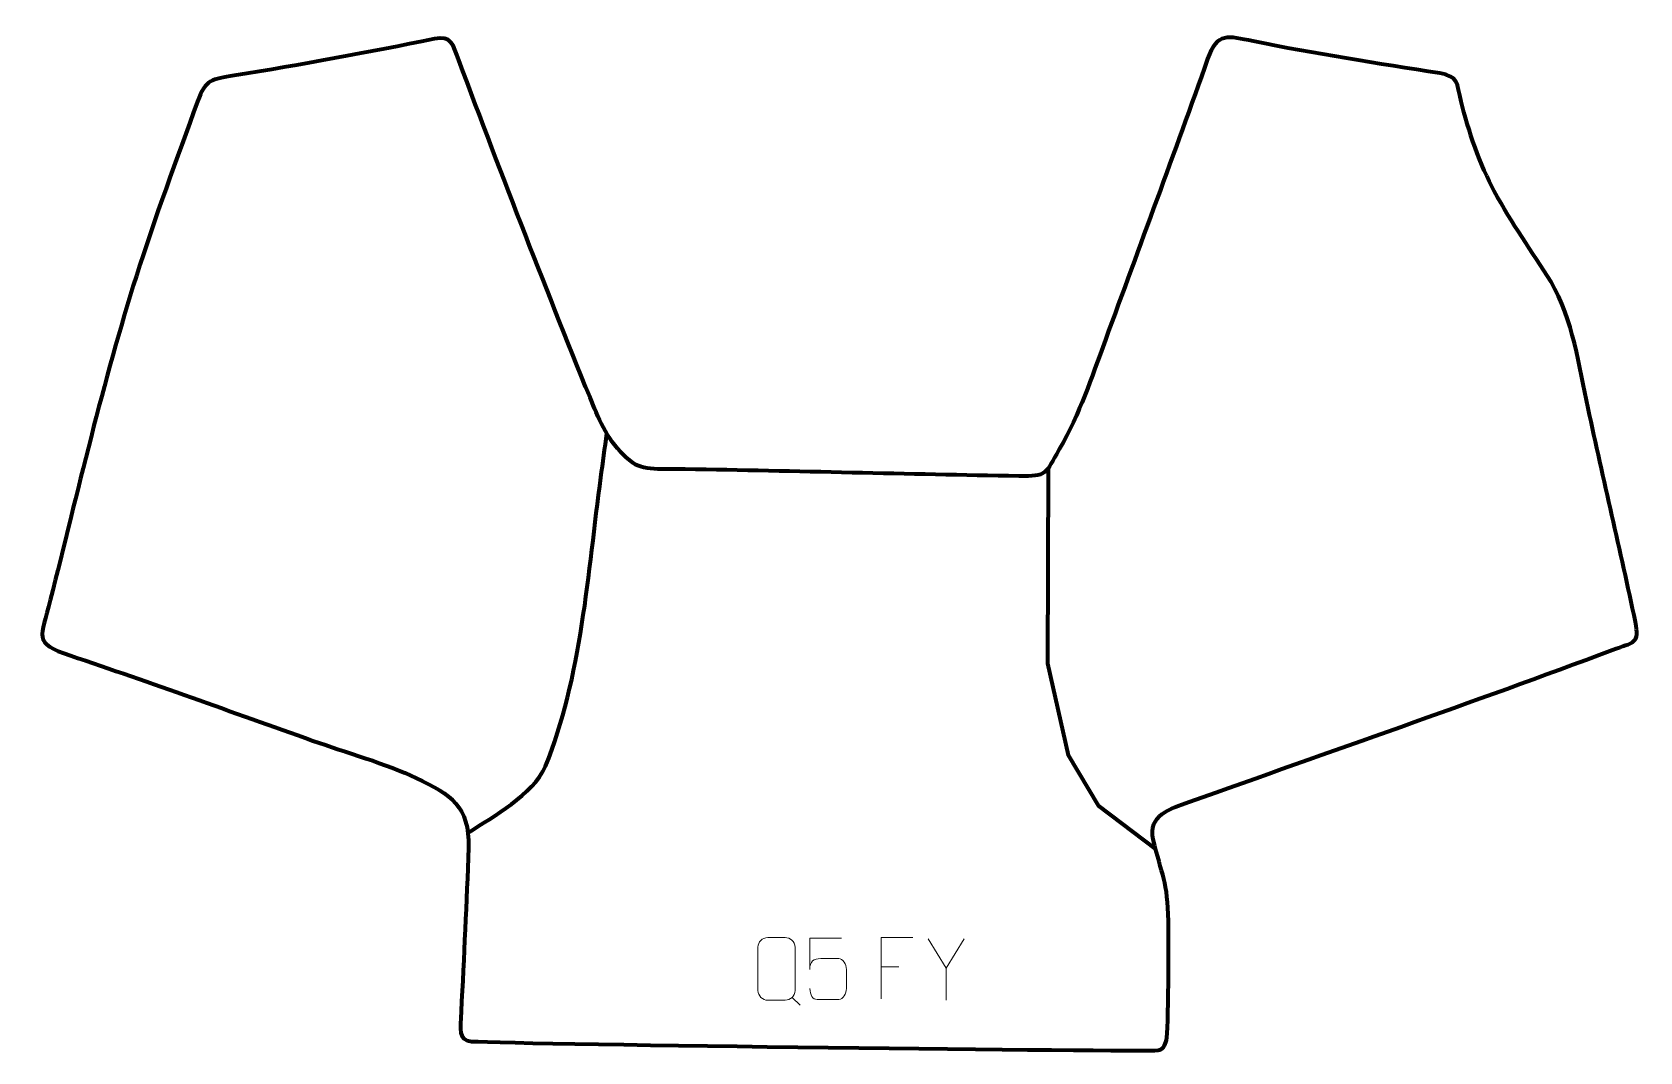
# Model space of a CAD drawing. Header units: millimetres. Extents: x -328 to 326, y -122 to 292.
import ezdxf

# ---------------------------------------------------------------- set-up
doc = ezdxf.new("R2010")
doc.units = ezdxf.units.MM
doc.header["$MEASUREMENT"] = 0
doc.layers.add('layer 1', color=7, linetype='Continuous')
doc.layers.add('layer 2', color=7, linetype='Continuous')

msp = doc.modelspace()

# ---------------------------------------------------------------- linework, layer by layer
at = {"layer": 'layer 1', "color": 142, "lineweight": 158}
for points, knots in [([(-150.589, -33.2788), (-140.2151, -26.3066), (-124.2454, -17.9545), (-119.1351, -6.2026), (-119.1351, -6.2026), (-104.4577, 29.288), (-101.749, 73.0478), (-96.577, 111.152), (-96.577, 111.152), (-95.768, 117.1129), (-94.9611, 123.0742), (-94.1649, 129.0368)], [0, 0, 0, 0, 0.25, 0.25, 0.25, 0.25, 0.5, 0.5, 0.5, 0.5, 1, 1, 1, 1]), ([(85.1082, 114.8426), (85.1082, 114.8426), (84.8434, 35.5689), (84.8434, 35.5689), (84.8434, 35.5689), (84.8434, 35.5689), (93.3101, -1.7374), (93.3101, -1.7374), (93.3101, -1.7374), (93.3101, -1.7374), (105.4809, -22.1103), (105.4809, -22.1103), (105.4809, -22.1103), (105.4809, -22.1103), (128.8598, -39.9396), (128.8598, -39.9396)], [0, 0, 0, 0, 0.2, 0.2, 0.2, 0.2, 0.4, 0.4, 0.4, 0.4, 0.6, 0.6, 0.6, 0.6, 1, 1, 1, 1])]:
    msp.add_open_spline(points, degree=3, knots=knots, dxfattribs=at)
at = {"layer": 'layer 2', "color": 242, "lineweight": 158}
msp.add_open_spline([(-260.4718, 263.9195), (-257.1926, 272.9916), (-254.7197, 272.9553), (-245.5232, 274.4358), (-245.5232, 274.4358), (-218.6448, 278.7849), (-190.9291, 283.8693), (-164.2522, 289.3155), (-164.2522, 289.3155), (-157.24, 290.7471), (-156.6609, 287.0725), (-154.2772, 280.6589), (-154.2772, 280.6589), (-136.5965, 233.2059), (-118.2238, 186.1175), (-99.2027, 139.1866), (-99.2027, 139.1866), (-95.8409, 130.8919), (-90.9657, 122.5484), (-83.643, 117.0711), (-83.643, 117.0711), (-79.009, 113.6049), (-68.0921, 114.6294), (-62.3361, 114.5207), (-62.3361, 114.5207), (-17.1279, 113.666), (28.0931, 112.5137), (73.2887, 111.6723), (73.2887, 111.6723), (84.7174, 111.4595), (83.9852, 112.6301), (89.6513, 122.5802), (89.6513, 122.5802), (98.3286, 137.8179), (102.4206, 150.7563), (108.4218, 167.1273), (108.4218, 167.1273), (122.3496, 205.1223), (136.4086, 243.0541), (149.9589, 281.182), (149.9589, 281.182), (153.8309, 292.077), (158.1333, 290.5071), (168.4907, 288.3642), (168.4907, 288.3642), (193.2532, 283.2885), (219.2874, 279.3537), (244.3033, 275.3707), (244.3033, 275.3707), (251.7946, 274.178), (251.2603, 271.3352), (252.9725, 263.9632), (252.9725, 263.9632), (255.74, 252.4883), (260.8366, 237.7746), (266.4497, 227.4404), (266.4497, 227.4404), (273.6952, 214.2299), (281.6583, 203.1763), (289.5001, 190.582), (289.5001, 190.582), (298.5348, 175.5503), (300.7948, 156.3627), (304.5534, 139.2612), (304.5534, 139.2612), (310.9042, 110.3669), (317.6548, 81.3348), (323.8339, 52.4499), (323.8339, 52.4499), (325.5942, 43.4507), (323.1297, 44.3267), (314.4391, 41.0762), (314.4391, 41.0762), (257.5651, 19.8039), (199.7174, -0.2157), (142.5138, -20.6753), (142.5138, -20.6753), (134.6316, -23.4945), (125.7082, -26.0556), (127.8658, -35.9189), (127.8658, -35.9189), (131.2335, -50.2807), (133.8284, -53.1348), (134.0368, -69.1288), (134.0368, -69.1288), (134.0939, -75.6087), (134.1652, -114.106), (133.2797, -117.4723), (133.2797, -117.4723), (132.7232, -119.588), (131.6208, -121.4307), (129.8333, -121.6028), (129.8333, -121.6028), (123.4092, -122.2215), (-128.0619, -119.156), (-149.1294, -117.9672), (-149.1294, -117.9672), (-154.5066, -117.6638), (-153.7731, -113.2301), (-153.3797, -105.8115), (-153.3797, -105.8115), (-152.2043, -83.6485), (-151.1975, -61.4309), (-150.3328, -39.2534), (-150.3328, -39.2534), (-150.0305, -22.1061), (-157.3393, -17.9675), (-171.6019, -10.9923), (-171.6019, -10.9923), (-183.381, -5.2316), (-200.5113, -0.4253), (-213.6061, 4.205), (-213.6061, 4.205), (-246.4229, 15.8193), (-279.1197, 27.8027), (-312.1531, 38.7891), (-312.1531, 38.7891), (-327.6737, 43.951), (-324.1658, 46.0567), (-320.298, 61.2331), (-320.298, 61.2331), (-309.411, 104.6876), (-298.7423, 150.5147), (-285.3157, 193.1109), (-285.3157, 193.1109), (-277.923, 216.5644), (-268.8463, 240.7066), (-260.4718, 263.9195)], degree=3, knots=[0, 0, 0, 0, 0.03030303, 0.03030303, 0.03030303, 0.03030303, 0.06060606, 0.06060606, 0.06060606, 0.06060606, 0.09090909, 0.09090909, 0.09090909, 0.09090909, 0.12121212, 0.12121212, 0.12121212, 0.12121212, 0.15151515, 0.15151515, 0.15151515, 0.15151515, 0.18181818, 0.18181818, 0.18181818, 0.18181818, 0.21212121, 0.21212121, 0.21212121, 0.21212121, 0.24242424, 0.24242424, 0.24242424, 0.24242424, 0.27272727, 0.27272727, 0.27272727, 0.27272727, 0.3030303, 0.3030303, 0.3030303, 0.3030303, 0.33333333, 0.33333333, 0.33333333, 0.33333333, 0.36363636, 0.36363636, 0.36363636, 0.36363636, 0.39393939, 0.39393939, 0.39393939, 0.39393939, 0.42424242, 0.42424242, 0.42424242, 0.42424242, 0.45454545, 0.45454545, 0.45454545, 0.45454545, 0.48484848, 0.48484848, 0.48484848, 0.48484848, 0.51515152, 0.51515152, 0.51515152, 0.51515152, 0.54545455, 0.54545455, 0.54545455, 0.54545455, 0.57575758, 0.57575758, 0.57575758, 0.57575758, 0.60606061, 0.60606061, 0.60606061, 0.60606061, 0.63636364, 0.63636364, 0.63636364, 0.63636364, 0.66666667, 0.66666667, 0.66666667, 0.66666667, 0.6969697, 0.6969697, 0.6969697, 0.6969697, 0.72727273, 0.72727273, 0.72727273, 0.72727273, 0.75757576, 0.75757576, 0.75757576, 0.75757576, 0.78787879, 0.78787879, 0.78787879, 0.78787879, 0.81818182, 0.81818182, 0.81818182, 0.81818182, 0.84848485, 0.84848485, 0.84848485, 0.84848485, 0.87878788, 0.87878788, 0.87878788, 0.87878788, 0.90909091, 0.90909091, 0.90909091, 0.90909091, 0.93939394, 0.93939394, 0.93939394, 0.93939394, 1, 1, 1, 1], dxfattribs=at)
at = {"layer": 'layer 2', "color": 250, "lineweight": 9}
for points, knots in [([(-28.7967, -75.8125), (-26.4289, -75.8125), (-24.0609, -75.8125), (-21.6929, -75.8125), (-21.6929, -75.8125), (-19.7111, -75.7763), (-17.6838, -77.2948), (-17.6567, -79.7764), (-17.6567, -79.7764), (-17.657, -85.627), (-17.657, -91.4779), (-17.6567, -97.3293), (-17.6567, -97.3293), (-17.7989, -99.6946), (-19.5064, -101.2009), (-21.6929, -101.2119), (-21.6929, -101.2119), (-24.0669, -101.2114), (-26.4407, -101.2114), (-28.8142, -101.2119), (-28.8142, -101.2119), (-30.7741, -101.3191), (-32.7819, -99.4006), (-32.7704, -97.3469), (-32.7704, -97.3469), (-32.7701, -91.4729), (-32.7701, -85.5991), (-32.7704, -79.7257), (-32.7704, -79.7257), (-32.7661, -77.5491), (-30.9879, -75.7988), (-28.7967, -75.8125)], [0, 0, 0, 0, 0.11111111, 0.11111111, 0.11111111, 0.11111111, 0.22222222, 0.22222222, 0.22222222, 0.22222222, 0.33333333, 0.33333333, 0.33333333, 0.33333333, 0.44444444, 0.44444444, 0.44444444, 0.44444444, 0.55555556, 0.55555556, 0.55555556, 0.55555556, 0.66666667, 0.66666667, 0.66666667, 0.66666667, 0.77777778, 0.77777778, 0.77777778, 0.77777778, 1, 1, 1, 1]), ([(1.141, -76.0578), (1.141, -76.0578), (-11.7107, -76.0578), (-11.7107, -76.0578), (-11.7107, -76.0578), (-11.7104, -80.2884), (-11.7104, -84.5193), (-11.7107, -88.7505), (-11.7107, -88.7505), (-11.711, -85.4404), (-10.08, -84.3686), (-7.268, -84.3081), (-7.268, -84.3081), (-4.8284, -84.3078), (-2.3889, -84.3078), (0.0503, -84.3081), (0.0503, -84.3081), (1.7001, -84.3013), (3.175, -86.6818), (3.2035, -88.7505), (3.2035, -88.7505), (3.2032, -91.3378), (3.2032, -93.9254), (3.2035, -96.5131), (3.2035, -96.5131), (3.2497, -98.4725), (1.7503, -100.9088), (0.1244, -100.9673), (0.1244, -100.9673), (-1.8321, -100.967), (-6.7271, -100.967), (-8.6841, -100.9673), (-8.6841, -100.9673), (-10.5296, -100.9761), (-11.6367, -99.0113), (-11.6575, -96.4602)], [0, 0, 0, 0, 0.1, 0.1, 0.1, 0.1, 0.2, 0.2, 0.2, 0.2, 0.3, 0.3, 0.3, 0.3, 0.4, 0.4, 0.4, 0.4, 0.5, 0.5, 0.5, 0.5, 0.6, 0.6, 0.6, 0.6, 0.7, 0.7, 0.7, 0.7, 0.8, 0.8, 0.8, 0.8, 1, 1, 1, 1]), ([(30.2092, -75.7355), (30.2092, -75.7355), (17.3352, -75.7355), (17.3352, -75.7355), (17.3352, -75.7355), (17.3352, -75.7355), (17.3352, -100.6891), (17.3352, -100.6891)], [0, 0, 0, 0, 0.33333333, 0.33333333, 0.33333333, 0.33333333, 1, 1, 1, 1]), ([(51.0946, -76.3136), (51.0946, -76.3136), (43.7722, -88.2123), (43.7722, -88.2123), (43.7722, -88.2123), (43.7722, -88.2123), (43.7729, -101.2672), (43.7729, -101.2672)], [0, 0, 0, 0, 0.33333333, 0.33333333, 0.33333333, 0.33333333, 1, 1, 1, 1])]:
    msp.add_open_spline(points, degree=3, knots=knots, dxfattribs=at)
for points in [[(43.7722, -88.2123), (43.7722, -88.2123), (36.4513, -76.3136), (36.4513, -76.3136)], [(17.3352, -87.6152), (17.3352, -87.6152), (24.5033, -87.6152), (24.5033, -87.6152)], [(-18.8666, -100.1139), (-18.8666, -100.1139), (-15.6564, -103.3208), (-15.6564, -103.3208)]]:
    msp.add_open_spline(points, degree=3, dxfattribs=at)

doc.saveas('drawing.dxf')
